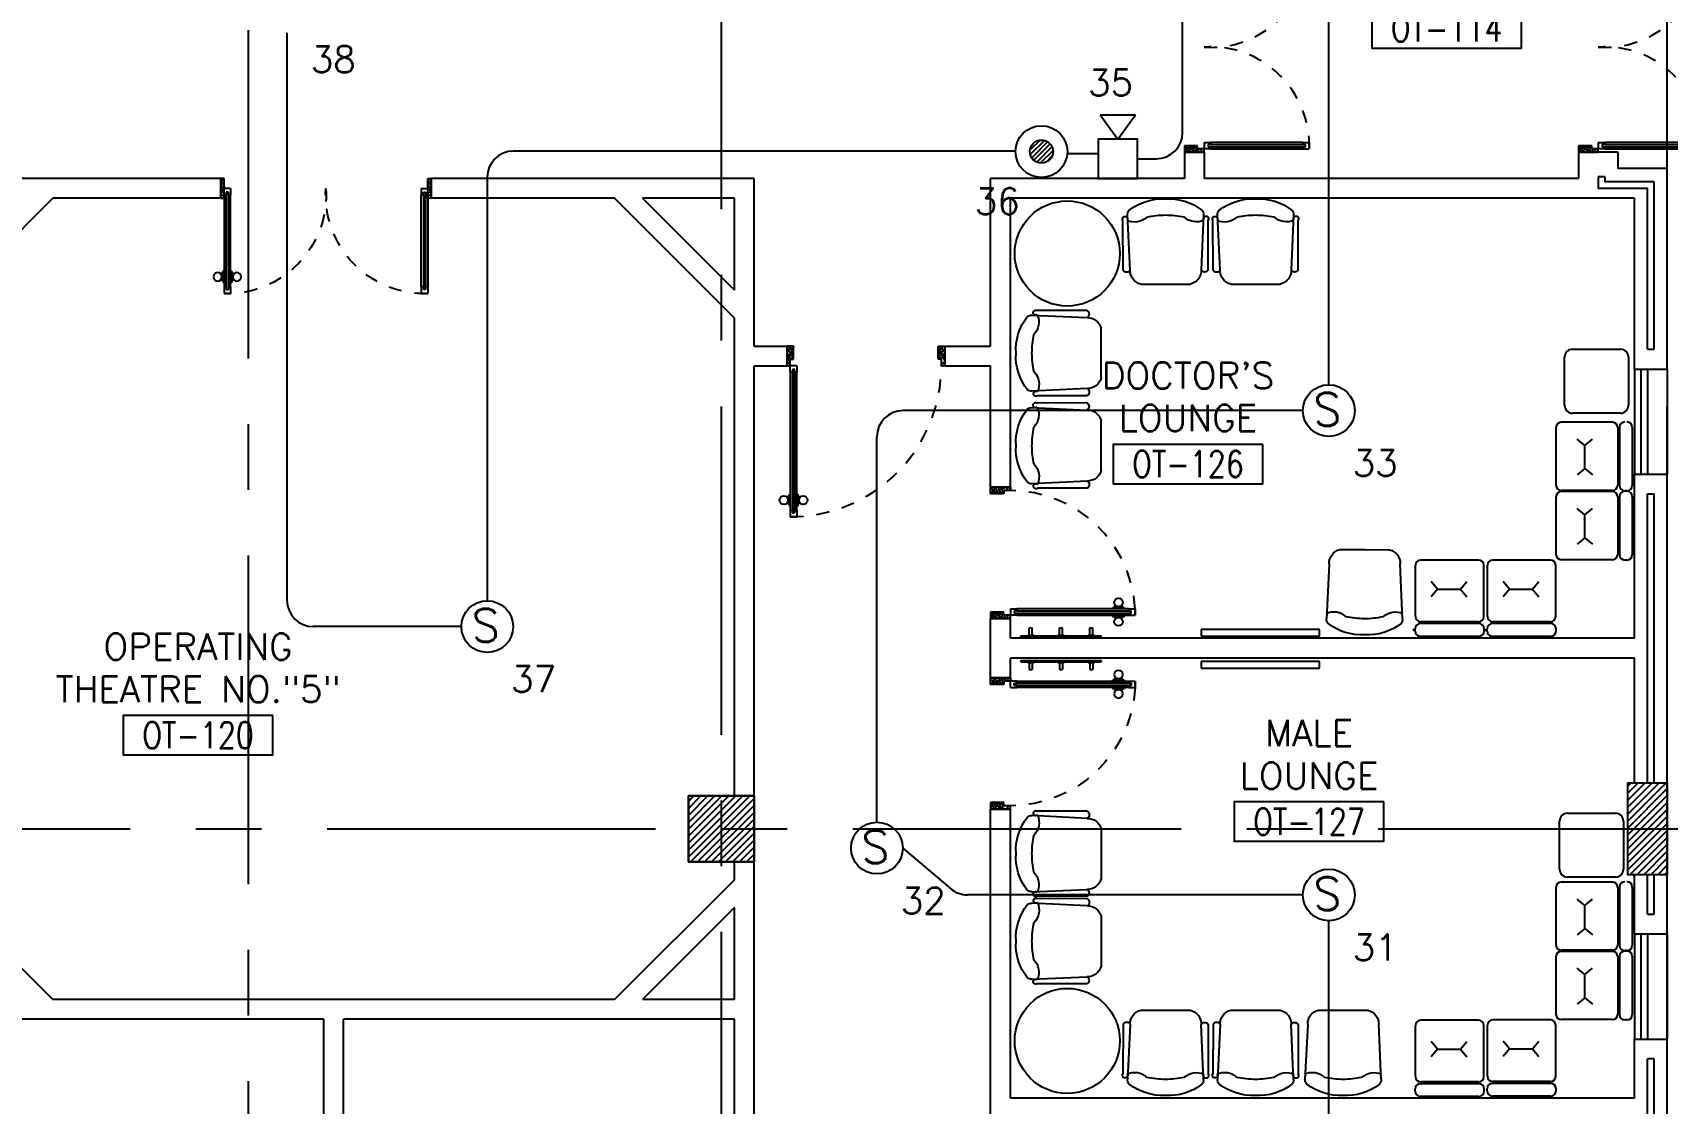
# Model space of a CAD drawing. Extents: x -0.4 to 91.9, y -1.1 to 78.4.
# Drawn here: x 30.11 to 42.55, y 48.08 to 56.23 of the extents above; entities that cross this region are included whole.
import ezdxf
from ezdxf.enums import TextEntityAlignment as Align

# ---------------------------------------------------------------- set-up
doc = ezdxf.new("R2010")
doc.units = 0
doc.header["$MEASUREMENT"] = 0
doc.linetypes.add('CENTERX2', pattern=[4, 2.5, -0.5, 0.5, -0.5])
doc.linetypes.add('HIDDEN', pattern=[0.375, 0.25, -0.125])
doc.layers.get('0').update_dxf_attribs({"color": 11, "linetype": 'CONTINUOUS'})
for name, color, linetype in [('AXES', 11, 'CENTERX2'), ('COL', 11, 'CONTINUOUS'), ('DOOR', 11, 'CONTINUOUS'), ('E-FIRE', 4, 'CONTINUOUS'), ('E-WIRE', 4, 'CONTINUOUS'), ('HAT', 11, 'CONTINUOUS'), ('INSUL', 11, 'CONTINUOUS'), ('NON-MEDICAL', 11, 'CONTINUOUS'), ('RM-BOX', 11, 'CONTINUOUS'), ('RM-NAME', 11, 'CONTINUOUS'), ('RM-NO', 11, 'CONTINUOUS'), ('WALL', 11, 'CONTINUOUS'), ('WIN', 11, 'CONTINUOUS')]:
    doc.layers.add(name, color=color, linetype=linetype)
doc.styles.add('ROMANS', font='ROMANS.shx', dxfattribs={"width": 0.6})

# ---------------------------------------------------------------- blocks, each defined once
blk = doc.blocks.new('*X60')
at = {"color": 0}
for p, q in [((49339, 162724), (49805, 163190)), ((49339, 162777), (49752, 163190)), ((49339, 162830), (49699, 163190)), ((49339, 162883), (49646, 163190)), ((49339, 162936), (49593, 163190)), ((49339, 162989), (49540, 163190)), ((49339, 163042), (49487, 163190)), ((49339, 163095), (49434, 163190)), ((49339, 163148), (49381, 163190)), ((49358, 162690), (49839, 163171)), ((49411, 162690), (49839, 163118)), ((49464, 162690), (49839, 163065)), ((49517, 162690), (49839, 163012)), ((49570, 162690), (49839, 162959)), ((49623, 162690), (49839, 162906)), ((49676, 162690), (49839, 162853)), ((49729, 162690), (49839, 162800)), ((49782, 162690), (49839, 162746)), ((49835, 162690), (49839, 162693))]:
    blk.add_line(p, q, dxfattribs=at)
blk = doc.blocks.new('RM1')
at = {"layer": 'RM-BOX'}
blk.add_lwpolyline([(570, -200), (-570, -200), (-570, -500), (570, -500)], close=True, dxfattribs=at)
at = {"layer": 'RM-NAME', "style": 'ROMANS'}
for tag, p in [('ROOMNAME1', (0, 324)), ('ROOMNAME2', (0, 0))]:
    blk.add_attdef(tag, text='', height=200, dxfattribs=at).set_placement(p, align=Align.MIDDLE)
at = {"layer": 'RM-NO', "style": 'ROMANS', "width": 0.8}
blk.add_attdef('ROOMNO', text='', height=200, dxfattribs=at).set_placement((0, -350), align=Align.MIDDLE)
blk = doc.blocks.new('COL50')
at = {"layer": 'COL'}
blk.add_lwpolyline([(-250, 250), (-250, -250), (250, -250), (250, 250)], close=True, dxfattribs=at)
blk = doc.blocks.new('A$C1DFA4FE8')
at = {"layer": 'DOOR', "color": 0, "linetype": 'ByBlock'}
for p, q in [((0, 1631), (0, 1581)), ((0, 1581), (0, 1631)), ((50, 1631), (0, 1631)), ((50, 1631), (50, 1614)), ((750, 1614), (750, 1631)), ((750, 1631), (800, 1631)), ((950, 1656), (800, 1656)), ((800, 1656), (800, 1631)), ((800, 1581), (800, 1631)), ((800, 1631), (850, 1631)), ((850, 1631), (850, 1606)), ((950, 1606), (950, 1656)), ((50, 1581), (0, 1581)), ((30, 1614), (30, 1598)), ((50, 1614), (30, 1614)), ((50, 1598), (30, 1598)), ((50, 1598), (50, 1581)), ((770, 1614), (750, 1614)), ((750, 1581), (750, 1598)), ((750, 1598), (770, 1598)), ((800, 1581), (750, 1581)), ((770, 1598), (770, 1614)), ((850, 1606), (950, 1606)), ((0, 81), (0, 131)), ((0, 131), (0, 81)), ((50, 131), (0, 131)), ((50, 114), (50, 131)), ((83, 131), (83, 138)), ((173, 138), (83, 138)), ((95, 138), (95, 147)), ((95, 147), (160, 147)), ((95, 138), (160, 138)), ((160, 138), (160, 147)), ((173, 131), (173, 138)), ((750, 131), (750, 114)), ((800, 131), (750, 131)), ((800, 131), (800, 81)), ((50, 81), (0, 81)), ((30, 98), (30, 114)), ((50, 114), (30, 114)), ((50, 98), (30, 98)), ((50, 81), (50, 98)), ((83, 81), (83, 74)), ((173, 74), (83, 74)), ((95, 74), (95, 65)), ((95, 74), (160, 74)), ((95, 65), (160, 65)), ((160, 74), (160, 65)), ((173, 81), (173, 74)), ((750, 114), (770, 114)), ((750, 98), (750, 81)), ((770, 98), (750, 98)), ((750, 81), (800, 81)), ((770, 114), (770, 98)), ((800, 56), (800, 81)), ((800, 81), (850, 81)), ((950, 56), (800, 56)), ((850, 106), (950, 106)), ((850, 81), (850, 106)), ((950, 106), (950, 56))]:
    blk.add_line(p, q, dxfattribs=at)
at = {"layer": 'DOOR', "linetype": 'ByBlock'}
for p, q in [((750, 1631), (50, 1631)), ((750, 1614), (50, 1614)), ((750, 1598), (50, 1598)), ((50, 1581), (750, 1581)), ((50, 131), (750, 131)), ((750, 114), (50, 114)), ((750, 98), (50, 98)), ((750, 81), (50, 81))]:
    blk.add_line(p, q, dxfattribs=at)
at = {"layer": 'DOOR', "color": 9, "linetype": 'ByBlock'}
for p, q in [((950, 1606), (837, 1656)), ((950, 1606), (850, 1619)), ((950, 1606), (910, 1656)), ((950, 106), (837, 56)), ((950, 106), (850, 93)), ((950, 106), (910, 56))]:
    blk.add_line(p, q, dxfattribs=at)
at = {"layer": 'DOOR', "color": 0, "linetype": 'ByBlock'}
for centre in [(128, 179), (128, 32)]:
    blk.add_circle(centre, 32.4, dxfattribs=at)
at = {"layer": 'DOOR', "linetype": 'HIDDEN', "ltscale": 0.5}
for centre, start, end in [((752, 1606), 178.0938, 273.7249), ((752, 106), 86.2751, 181.9062)]:
    blk.add_arc(centre, 752, start, end, dxfattribs=at)
at = {"layer": 'DOOR', "color": 9, "linetype": 'ByBlock'}
for centre, radius, start, end in [((950, 1606), 154, 161.1053, 166.2858), ((950, 1606), 134, 158.1598, 169.28), ((950, 1606), 114, 154.0838, 167.3774), ((950, 1606), 94.4, 148.0182, 180), ((950, 1606), 74.4, 137.7764, 180), ((950, 1606), 54.4, 113.2074, 180), ((950, 1606), 34.4, 90, 180), ((950, 1606), 14.4, 90, 180), ((950, 106), 154, 193.7142, 198.8947), ((950, 106), 134, 190.72, 201.8402), ((950, 106), 114, 192.6226, 205.9162), ((950, 106), 94.4, 180, 211.9818), ((950, 106), 74.4, 180, 222.2236), ((950, 106), 54.4, 180, 246.7926), ((950, 106), 34.4, 180, 270), ((950, 106), 14.4, 180, 270)]:
    blk.add_arc(centre, radius, start, end, dxfattribs=at)
blk = doc.blocks.new('A$C6F293607')
at = {"layer": 'DOOR', "color": 0, "linetype": 'ByBlock'}
for p, q in [((81, 875), (131, 875)), ((131, 875), (81, 875)), ((81, 825), (81, 875)), ((131, 825), (131, 875)), ((1631, 875), (1581, 875)), ((1581, 875), (1631, 875)), ((1581, 825), (1581, 875)), ((1631, 825), (1631, 875)), ((74, 780), (65, 780)), ((65, 780), (65, 715)), ((81, 793), (74, 793)), ((74, 703), (74, 793)), ((74, 780), (74, 715)), ((81, 825), (98, 825)), ((98, 845), (114, 845)), ((98, 825), (98, 845)), ((114, 825), (114, 845)), ((114, 825), (131, 825)), ((131, 793), (138, 793)), ((138, 703), (138, 793)), ((138, 780), (147, 780)), ((138, 780), (138, 715)), ((147, 780), (147, 715)), ((1598, 825), (1581, 825)), ((1614, 845), (1598, 845)), ((1598, 825), (1598, 845)), ((1614, 825), (1614, 845)), ((1631, 825), (1614, 825)), ((74, 715), (65, 715)), ((81, 703), (74, 703)), ((131, 703), (138, 703)), ((138, 715), (147, 715)), ((56, 0), (56, 150)), ((56, 150), (81, 150)), ((81, 150), (81, 0)), ((98, 125), (81, 125)), ((81, 125), (81, 75)), ((98, 105), (98, 125)), ((131, 125), (114, 125)), ((114, 125), (114, 105)), ((131, 75), (131, 125)), ((1581, 125), (1598, 125)), ((1581, 75), (1581, 125)), ((1598, 125), (1598, 105)), ((1614, 125), (1631, 125)), ((1614, 105), (1614, 125)), ((1656, 150), (1631, 150)), ((1631, 150), (1631, 0)), ((1631, 125), (1631, 75)), ((1656, 0), (1656, 150)), ((81, 0), (56, 0)), ((131, 75), (81, 75)), ((114, 105), (98, 105)), ((1581, 75), (1631, 75)), ((1598, 105), (1614, 105)), ((1631, 0), (1656, 0))]:
    blk.add_line(p, q, dxfattribs=at)
at = {"layer": 'DOOR', "linetype": 'ByBlock'}
for p, q in [((81, 125), (81, 825)), ((98, 125), (98, 825)), ((114, 125), (114, 825)), ((131, 825), (131, 125)), ((1581, 825), (1581, 125)), ((1598, 125), (1598, 825)), ((1614, 125), (1614, 825)), ((1631, 125), (1631, 825))]:
    blk.add_line(p, q, dxfattribs=at)
at = {"layer": 'DOOR', "color": 9, "linetype": 'ByBlock'}
for p, q in [((81, 57), (56, 114)), ((81, 20), (56, 40)), ((1631, 57), (1656, 114)), ((1631, 20), (1656, 40))]:
    blk.add_line(p, q, dxfattribs=at)
at = {"layer": 'DOOR', "color": 0, "linetype": 'ByBlock'}
for centre in [(32, 748), (179, 748)]:
    blk.add_circle(centre, 32.4, dxfattribs=at)
at = {"layer": 'DOOR', "linetype": 'HIDDEN', "ltscale": 0.5}
for centre, start, end in [((106, 124), 356.2751, 91.9062), ((1606, 124), 88.0938, 183.7249)]:
    blk.add_arc(centre, 752, start, end, dxfattribs=at)
at = {"layer": 'DOOR', "color": 9, "linetype": 'ByBlock'}
for centre, radius, start, end in [((106, 0), 154, 103.7142, 108.8947), ((106, 0), 134, 100.72, 111.8402), ((1606, 0), 134, 68.1598, 79.28), ((1606, 0), 154, 71.1053, 76.2858), ((106, 0), 114, 102.6226, 115.9162), ((106, 0), 94.4, 105.3566, 121.9818), ((106, 0), 74.4, 109.6341, 132.2236), ((106, 0), 54.4, 117.3576, 156.7926), ((106, 0), 34.4, 136.6107, 180), ((1606, 0), 114, 64.0838, 77.3774), ((1606, 0), 94.4, 58.0182, 74.6434), ((1606, 0), 74.4, 47.7764, 70.3659), ((1606, 0), 54.4, 23.2074, 62.6424), ((1606, 0), 34.4, 0, 43.3893)]:
    blk.add_arc(centre, radius, start, end, dxfattribs=at)
blk = doc.blocks.new('C11')
at = {"layer": 'HAT'}
h = blk.add_hatch(dxfattribs=at)
h.set_pattern_fill('ANSI31', color=256, scale=300, style=0)
h.set_pattern_definition([(45, (-248556.182, -75061.005), (-26.5165043, 26.5165043), [])])
h.paths.add_polyline_path([(300, 700), (0, 700), (0, 350), (300, 350)])
h.paths.add_polyline_path([(300, 350), (0, 350), (0, 0), (300, 0)])
at = {"layer": 'COL'}
blk.add_lwpolyline([(300, 700), (300, 0), (0, 0), (0, 700)], close=True, dxfattribs=at)
blk = doc.blocks.new('DOOR-10')
at = {"layer": 'DOOR', "color": 0, "linetype": 'ByBlock'}
for p, q in [((-83, 1005), (-92, 1005)), ((-92, 1005), (-92, 940)), ((-76, 1018), (-83, 1018)), ((-83, 928), (-83, 1018)), ((-83, 1005), (-83, 940)), ((-26, 1100), (-76, 1100)), ((-76, 1100), (-26, 1100)), ((-76, 1050), (-76, 1100)), ((-59, 1050), (-76, 1050)), ((-43, 1070), (-59, 1070)), ((-59, 1050), (-59, 1070)), ((-43, 1050), (-43, 1070)), ((-26, 1050), (-43, 1050)), ((-26, 1050), (-26, 1100)), ((-26, 1018), (-18, 1018)), ((-18, 928), (-18, 1018)), ((-18, 1005), (-9, 1005)), ((-18, 1005), (-18, 940)), ((-9, 1005), (-9, 940)), ((-83, 940), (-92, 940)), ((-76, 928), (-83, 928)), ((-26, 928), (-18, 928)), ((-18, 940), (-9, 940)), ((-1001, 0), (-1001, 150)), ((-1001, 150), (-976, 150)), ((-1001, 150), (-1001, 0)), ((-976, 150), (-976, 100)), ((-76, 200), (-59, 200)), ((-76, 150), (-76, 200)), ((-76, 150), (-26, 150)), ((-59, 200), (-59, 180)), ((-59, 180), (-43, 180)), ((-43, 200), (-26, 200)), ((-43, 180), (-43, 200)), ((-26, 200), (-26, 150)), ((-1, 150), (-26, 150)), ((-26, 150), (-26, 100)), ((-951, 0), (-1001, 0)), ((-976, 100), (-951, 100)), ((-951, 100), (-951, 0)), ((-51, 100), (-51, 0)), ((-26, 100), (-51, 100)), ((-51, 0), (-1, 0))]:
    blk.add_line(p, q, dxfattribs=at)
at = {"layer": 'DOOR', "linetype": 'ByBlock'}
for p, q in [((-76, 1050), (-76, 200)), ((-59, 200), (-59, 1050)), ((-43, 200), (-43, 1050)), ((-26, 200), (-26, 1050))]:
    blk.add_line(p, q, dxfattribs=at)
at = {"layer": 'DOOR', "color": 9, "linetype": 'ByBlock'}
for p, q in [((-1, 0), (-1, 150)), ((-951, 0), (-1001, 114)), ((-951, 0), (-1001, 40)), ((-951, 0), (-964, 100)), ((-51, 0), (-1, 114)), ((-51, 0), (-37, 100)), ((-51, 0), (-1, 40))]:
    blk.add_line(p, q, dxfattribs=at)
at = {"layer": 'DOOR', "color": 0, "linetype": 'ByBlock'}
for centre in [(-124, 973), (23, 973)]:
    blk.add_circle(centre, 32.4, dxfattribs=at)
at = {"layer": 'DOOR', "linetype": 'HIDDEN', "ltscale": 0.5}
blk.add_arc((-23, 149), 952, 93.1482, 179.9482, dxfattribs=at)
at = {"layer": 'DOOR', "color": 9, "linetype": 'ByBlock'}
for centre, radius, start, end in [((-951, 0), 154, 103.7142, 108.8947), ((-951, 0), 134, 100.72, 111.8402), ((-51, 0), 134, 68.1598, 79.28), ((-51, 0), 154, 71.1053, 76.2858), ((-951, 0), 94.4, 90, 121.9818), ((-951, 0), 74.4, 90, 132.2236), ((-951, 0), 54.4, 90, 156.7926), ((-951, 0), 34.4, 90, 180), ((-951, 0), 14.4, 90, 180), ((-51, 0), 94.4, 58.0182, 90), ((-51, 0), 74.4, 47.7764, 90), ((-51, 0), 54.4, 23.2074, 90), ((-51, 0), 34.4, 0, 90), ((-51, 0), 14.4, 0, 90), ((-51, 0), 114, 64.0838, 77.3774)]:
    blk.add_arc(centre, radius, start, end, dxfattribs=at)
blk = doc.blocks.new('DOOR100')
at = {"layer": 'DOOR', "color": 0, "linetype": 'ByBlock'}
for p, q in [((-25, 1300), (-75, 1300)), ((-75, 1300), (-25, 1300)), ((-75, 1250), (-75, 1300)), ((-58, 1250), (-75, 1250)), ((-42, 1270), (-58, 1270)), ((-58, 1250), (-58, 1270)), ((-42, 1250), (-42, 1270)), ((-25, 1250), (-42, 1250)), ((-25, 1250), (-25, 1300)), ((-82, 1205), (-91, 1205)), ((-91, 1205), (-91, 1140)), ((-82, 1140), (-91, 1140)), ((-75, 1218), (-82, 1218)), ((-82, 1128), (-82, 1218)), ((-82, 1205), (-82, 1140)), ((-75, 1128), (-82, 1128)), ((-25, 1218), (-18, 1218)), ((-25, 1128), (-18, 1128)), ((-18, 1128), (-18, 1218)), ((-18, 1205), (-9, 1205)), ((-18, 1205), (-18, 1140)), ((-18, 1140), (-9, 1140)), ((-9, 1205), (-9, 1140)), ((-1200, 0), (-1200, 150)), ((-1200, 150), (-1175, 150)), ((-1200, 150), (-1200, 0)), ((-1175, 150), (-1175, 100)), ((-75, 200), (-58, 200)), ((-75, 150), (-75, 200)), ((-75, 150), (-25, 150)), ((-58, 200), (-58, 180)), ((-58, 180), (-42, 180)), ((-42, 200), (-25, 200)), ((-42, 180), (-42, 200)), ((-25, 200), (-25, 150)), ((0, 150), (-25, 150)), ((-25, 150), (-25, 100)), ((0, 150), (0, 0)), ((-1150, 0), (-1200, 0)), ((-1175, 100), (-1150, 100)), ((-1150, 100), (-1150, 0)), ((-50, 100), (-50, 0)), ((-25, 100), (-50, 100)), ((-50, 0), (0, 0))]:
    blk.add_line(p, q, dxfattribs=at)
at = {"layer": 'DOOR', "linetype": 'ByBlock'}
for p, q in [((-75, 1250), (-75, 200)), ((-58, 200), (-58, 1250)), ((-42, 200), (-42, 1250)), ((-25, 200), (-25, 1250)), ((0, 0), (0, 150))]:
    blk.add_line(p, q, dxfattribs=at)
at = {"layer": 'DOOR', "color": 9, "linetype": 'ByBlock'}
for p, q in [((-1150, 0), (-1200, 114)), ((-1150, 0), (-1200, 40)), ((-1150, 0), (-1163, 100)), ((-50, 0), (0, 114)), ((-50, 0), (-37, 100)), ((-50, 0), (0, 40))]:
    blk.add_line(p, q, dxfattribs=at)
at = {"layer": 'DOOR', "color": 0, "linetype": 'ByBlock'}
for centre in [(-124, 1173), (24, 1173)]:
    blk.add_circle(centre, 32.4, dxfattribs=at)
at = {"layer": 'DOOR', "linetype": 'HIDDEN', "ltscale": 0.5}
blk.add_arc((-25, 150), 1150, 90, 180.0001, dxfattribs=at)
at = {"layer": 'DOOR', "color": 9, "linetype": 'ByBlock'}
for centre, radius, start, end in [((-1150, 0), 154, 103.7142, 108.8947), ((-1150, 0), 134, 100.72, 111.8402), ((-50, 0), 134, 68.1598, 79.28), ((-50, 0), 154, 71.1053, 76.2858), ((-1150, 0), 94.4, 90, 121.9818), ((-1150, 0), 74.4, 90, 132.2236), ((-1150, 0), 54.4, 90, 156.7926), ((-1150, 0), 34.4, 90, 180), ((-1150, 0), 14.4, 90, 180), ((-50, 0), 94.4, 58.0182, 90), ((-50, 0), 74.4, 47.7764, 90), ((-50, 0), 54.4, 23.2074, 90), ((-50, 0), 34.4, 0, 90), ((-50, 0), 14.4, 0, 90), ((-50, 0), 114, 64.0838, 77.3774)]:
    blk.add_arc(centre, radius, start, end, dxfattribs=at)
blk = doc.blocks.new('ES')
at = {"layer": 'E-FIRE'}
blk.add_line((-135, 485), (134, 485), dxfattribs=at)
for points in [[(-135, 485), (0, 300)], [(0, 300), (0, 300), (134, 485)]]:
    blk.add_lwpolyline(points, dxfattribs=at)
blk.add_lwpolyline([(-150, 0), (150, 0), (150, 300), (-150, 300)], close=True, dxfattribs=at)
blk = doc.blocks.new('MCP')
at = {"color": 1}
for p, q in [((-88, -9), (9, 88)), ((-82, 33), (-33, 82)), ((-80, -36), (36, 80)), ((-66, -58), (58, 66)), ((-47, -74), (74, 47)), ((-23, -85), (85, 23)), ((10, -88), (88, -10))]:
    blk.add_line(p, q, dxfattribs=at)
at = {"layer": 'E-FIRE'}
blk.add_circle((0, 0), 197, dxfattribs=at)
at = {"layer": 'E-FIRE', "color": 4}
blk.add_circle((0, 0), 88.1, dxfattribs=at)
blk = doc.blocks.new('S')
at = {"layer": 'E-FIRE'}
blk.add_circle((0, 0), 197, dxfattribs=at)
at = {"layer": 'E-FIRE', "color": 3, "style": 'ROMANS'}
blk.add_text('S', height=250, dxfattribs=at).set_placement((-119, -115))

msp = doc.modelspace()

# ---------------------------------------------------------------- linework, layer by layer
at = {"layer": 'AXES'}
for p, q in [((35.35, -1.1143), (35.35, 77.6984)), ((42.55, -1.1143), (42.55, 77.3484)), ((31.75, 5.75), (31.75, 64.57)), ((0.35, 50.17), (68.39, 50.17))]:
    msp.add_line(p, q, dxfattribs=at)
at = {"layer": 'E-WIRE', "color": 4}
for p, q in [((38.8606, 55.47), (38.8606, 61.4291)), ((39.9741, 53.5505), (39.9741, 61.4291)), ((37.5896, 55.3285), (33.768, 55.3285)), ((37.9832, 55.3112), (38.2188, 55.3112)), ((38.5188, 55.27), (38.6606, 55.27)), ((39.777, 53.3534), (36.7343, 53.3534)), ((33.3709, 51.7094), (32.2436, 51.7094))]:
    msp.add_line(p, q, dxfattribs=at)
at = {"layer": 'E-WIRE', "color": 4, "linetype": 'ByBlock'}
for p, q in [((32.0436, 56.2299), (32.0436, 51.9094)), ((33.568, 55.1285), (33.568, 51.9065)), ((36.5343, 50.2203), (36.5343, 53.1534)), ((39.777, 49.667), (37.224, 49.667)), ((39.9741, 46.3063), (39.9741, 49.4699))]:
    msp.add_line(p, q, dxfattribs=at)
at = {"layer": 'E-WIRE', "linetype": 'ByBlock', "ltscale": 0.3}
msp.add_line((36.7313, 50.0233), (37.0945, 49.7146), dxfattribs=at)
at = {"layer": 'E-WIRE', "color": 4}
msp.add_arc((38.6606, 55.47), 0.2, 270, 0, dxfattribs=at)
at = {"layer": 'E-WIRE', "color": 4, "linetype": 'ByBlock'}
for centre, start, end in [((33.768, 55.1285), 90, 180), ((36.7343, 53.1534), 90, 180), ((32.2436, 51.9094), 180, 270)]:
    msp.add_arc(centre, 0.2, start, end, dxfattribs=at)
at = {"layer": 'E-WIRE', "linetype": 'ByBlock'}
msp.add_arc((37.224, 49.867), 0.2, 229.63665, 270, dxfattribs=at)
at = {"layer": 'INSUL'}
for p, q in [((42.025, 55.1325), (42.025, 55.045)), ((42.075, 55.1325), (42.025, 55.1325)), ((42.075, 55.1325), (42.075, 55.095)), ((42.4, 55.045), (42.025, 55.045)), ((42.45, 55.095), (42.075, 55.095)), ((42.4, 53.82), (42.4, 55.045)), ((42.45, 53.82), (42.45, 55.095)), ((42.4, 53.82), (42.45, 53.82)), ((42.4, 50.52), (42.4, 52.72)), ((42.4, 52.72), (42.45, 52.72)), ((42.45, 50.52), (42.45, 52.72)), ((42.4, 49.52), (42.4, 49.82)), ((42.45, 49.52), (42.45, 49.82)), ((42.4, 49.52), (42.45, 49.52)), ((42.4, 46.62), (42.4, 48.42)), ((42.45, 48.42), (42.4, 48.42)), ((42.45, 46.62), (42.45, 48.42))]:
    msp.add_line(p, q, dxfattribs=at)
at = {"layer": 'NON-MEDICAL', "extrusion": (0, 0, -1)}
for p, q in [((38.4077, 54.4224), (38.4064, 54.8008)), ((38.4618, 54.4226), (38.4408, 54.8423)), ((39.0203, 54.8443), (39.0022, 54.4245)), ((39.0563, 54.4247), (39.055, 54.803)), ((39.0927, 54.4224), (39.0914, 54.8008)), ((39.1468, 54.4226), (39.1258, 54.8423)), ((39.7053, 54.8443), (39.6872, 54.4245)), ((39.7413, 54.4247), (39.74, 54.803)), ((38.5432, 54.3148), (38.7324, 54.3155)), ((38.7324, 54.3155), (38.9215, 54.3161)), ((39.2282, 54.3148), (39.4174, 54.3155)), ((39.4174, 54.3155), (39.6065, 54.3161)), ((37.7126, 54.0796), (38.1324, 54.0615)), ((38.1323, 54.1156), (37.7539, 54.1143)), ((38.2415, 53.7917), (38.2408, 53.9808)), ((38.2421, 53.6025), (38.2415, 53.7917)), ((38.1343, 53.521), (37.7146, 53.5001)), ((38.1323, 53.412), (37.7539, 53.4107)), ((38.1345, 53.467), (37.7561, 53.4657)), ((37.7126, 53.376), (38.1324, 53.3579)), ((38.2415, 53.088), (38.2408, 53.2772)), ((38.2421, 52.8989), (38.2415, 53.088)), ((38.1343, 52.8174), (37.7146, 52.7965)), ((38.1345, 52.7634), (37.7561, 52.7621)), ((40.0581, 52.2961), (40.2472, 52.2954)), ((40.2472, 52.2954), (40.4364, 52.2948)), ((39.9766, 52.1882), (39.9557, 51.7685)), ((40.5352, 51.7665), (40.5171, 52.1864)), ((38.1343, 50.2498), (37.7146, 50.2708)), ((38.1345, 50.3039), (37.7561, 50.3052)), ((38.2421, 50.1684), (38.2415, 49.9792)), ((38.2415, 49.9792), (38.2408, 49.7901)), ((37.7126, 49.6913), (38.1324, 49.7094)), ((38.1323, 49.6553), (37.7539, 49.6566)), ((38.1343, 49.5839), (37.7146, 49.6049)), ((38.1345, 49.638), (37.7561, 49.6393)), ((38.2421, 49.5025), (38.2415, 49.3133)), ((38.2415, 49.3133), (38.2408, 49.1242)), ((37.7126, 49.0254), (38.1324, 49.0435)), ((38.1323, 48.9894), (37.7539, 48.9907)), ((38.5432, 48.7902), (38.7324, 48.7895)), ((38.7324, 48.7895), (38.9215, 48.7889)), ((39.2282, 48.7902), (39.4174, 48.7895)), ((39.4174, 48.7895), (39.6065, 48.7889)), ((39.8946, 48.7902), (40.0838, 48.7895)), ((40.0838, 48.7895), (40.273, 48.7889)), ((38.4077, 48.6825), (38.4064, 48.3042)), ((38.4618, 48.6824), (38.4408, 48.2626)), ((39.0203, 48.2607), (39.0022, 48.6805)), ((39.0563, 48.6803), (39.055, 48.302)), ((39.0927, 48.6825), (39.0914, 48.3042)), ((39.1468, 48.6824), (39.1258, 48.2626)), ((39.7053, 48.2607), (39.6872, 48.6805)), ((39.7413, 48.6803), (39.74, 48.302)), ((39.8132, 48.6824), (39.7922, 48.2626)), ((40.3717, 48.2607), (40.3537, 48.6805))]:
    msp.add_line(p, q, dxfattribs=at)
at = {"layer": 'NON-MEDICAL'}
for p, q in [((41.7682, 53.3945), (41.7682, 53.7593)), ((41.829, 53.8201), (42.1938, 53.8201)), ((42.2546, 53.7593), (42.2546, 53.3945)), ((42.1326, 53.2645), (41.7426, 53.2645)), ((42.1938, 53.3337), (41.829, 53.3337)), ((41.7026, 53.2245), (41.7026, 52.7854)), ((41.9237, 53.087), (41.8653, 53.1357)), ((41.9237, 53.087), (41.9821, 53.1357)), ((42.1726, 53.2245), (42.1726, 52.7854)), ((42.1863, 53.2271), (42.1863, 52.7828)), ((42.2836, 53.2271), (42.2836, 52.7828)), ((41.9237, 52.9119), (41.9237, 53.087)), ((41.9237, 52.9119), (41.8653, 52.8633)), ((41.9237, 52.9119), (41.9821, 52.8633)), ((41.7026, 52.6974), (41.7026, 52.2582)), ((42.1326, 52.7454), (41.7426, 52.7454)), ((42.1326, 52.7454), (41.7426, 52.7454)), ((42.1326, 52.7374), (41.7426, 52.7374)), ((42.1726, 52.6974), (42.1726, 52.2582)), ((42.1863, 52.7), (42.1863, 52.2556)), ((42.2436, 52.7431), (42.2263, 52.7431)), ((42.2436, 52.7428), (42.2263, 52.7428)), ((42.2436, 52.7428), (42.2263, 52.7428)), ((42.2436, 52.74), (42.2263, 52.74)), ((42.2836, 52.7), (42.2836, 52.2556)), ((41.9237, 52.5599), (41.8653, 52.6085)), ((41.9237, 52.5599), (41.9821, 52.6085)), ((41.9237, 52.3848), (41.9237, 52.5599)), ((41.9237, 52.3848), (41.8653, 52.3361)), ((41.9237, 52.3848), (41.9821, 52.3361)), ((40.6344, 51.7861), (40.6344, 52.1761)), ((40.6344, 51.7861), (40.6344, 52.1761)), ((41.1136, 52.2161), (40.6744, 52.2161)), ((41.1536, 51.7861), (41.1536, 52.1761)), ((41.182, 51.7861), (41.182, 52.1761)), ((41.182, 51.7861), (41.182, 52.1761)), ((41.6611, 52.2161), (41.222, 52.2161)), ((41.7011, 51.7861), (41.7011, 52.1761)), ((42.1326, 52.2182), (41.7426, 52.2182)), ((42.1326, 52.2182), (41.7426, 52.2182)), ((42.2436, 52.2156), (42.2263, 52.2156)), ((42.2436, 52.2156), (42.2263, 52.2156)), ((40.801, 51.995), (40.7523, 52.0534)), ((40.9761, 51.995), (41.0247, 52.0534)), ((41.3485, 51.995), (41.2999, 52.0534)), ((41.5236, 51.995), (41.5723, 52.0534)), ((40.801, 51.995), (40.7523, 51.9367)), ((40.801, 51.995), (40.9761, 51.995)), ((40.9761, 51.995), (41.0247, 51.9367)), ((41.3485, 51.995), (41.2999, 51.9367)), ((41.3485, 51.995), (41.5236, 51.995)), ((41.5236, 51.995), (41.5723, 51.9367)), ((37.6308, 51.6284), (37.6308, 51.6401)), ((37.6308, 51.6401), (38.2404, 51.6401)), ((37.6818, 51.6447), (37.7279, 51.6447)), ((37.6818, 51.6401), (37.6818, 51.6447)), ((37.6931, 51.6987), (37.7166, 51.6987)), ((37.6931, 51.6447), (37.6931, 51.6987)), ((37.7166, 51.6447), (37.7166, 51.6987)), ((37.7279, 51.6401), (37.7279, 51.6447)), ((37.9125, 51.6447), (37.9587, 51.6447)), ((37.9125, 51.6401), (37.9125, 51.6447)), ((37.9239, 51.6447), (37.9239, 51.6987)), ((37.9239, 51.6987), (37.9473, 51.6987)), ((37.9473, 51.6447), (37.9473, 51.6987)), ((37.9587, 51.6401), (37.9587, 51.6447)), ((38.1433, 51.6401), (38.1433, 51.6447)), ((38.1433, 51.6447), (38.1895, 51.6447)), ((38.1547, 51.6447), (38.1547, 51.6987)), ((38.1547, 51.6987), (38.1781, 51.6987)), ((38.1781, 51.6447), (38.1781, 51.6987)), ((38.1895, 51.6401), (38.1895, 51.6447)), ((38.2404, 51.6284), (38.2404, 51.6401)), ((39.0021, 51.686), (39.0021, 51.636)), ((39.9021, 51.686), (39.0021, 51.686)), ((39.0021, 51.636), (39.9021, 51.636)), ((39.9021, 51.636), (39.9021, 51.686)), ((40.6211, 51.6751), (40.6211, 51.6924)), ((40.6318, 51.6751), (40.6318, 51.6924)), ((40.6318, 51.6751), (40.6318, 51.6924)), ((41.1162, 51.7324), (40.6718, 51.7324)), ((41.1136, 51.7461), (40.6744, 51.7461)), ((41.1562, 51.6751), (41.1562, 51.6924)), ((41.1686, 51.6751), (41.1686, 51.6924)), ((41.1794, 51.6751), (41.1794, 51.6924)), ((41.1794, 51.6751), (41.1794, 51.6924)), ((41.6637, 51.7324), (41.2194, 51.7324)), ((41.6611, 51.7461), (41.222, 51.7461)), ((41.7037, 51.6751), (41.7037, 51.6924)), ((37.6308, 51.6284), (38.2404, 51.6284)), ((41.1162, 51.6351), (40.6718, 51.6351)), ((41.6637, 51.6351), (41.2194, 51.6351)), ((37.6308, 51.4522), (37.6308, 51.4405)), ((37.6308, 51.4522), (38.2404, 51.4522)), ((37.6308, 51.4405), (38.2404, 51.4405)), ((37.6818, 51.4405), (37.6818, 51.4359)), ((37.6818, 51.4359), (37.7279, 51.4359)), ((37.6931, 51.4359), (37.6931, 51.3819)), ((37.7166, 51.4359), (37.7166, 51.3819)), ((37.7279, 51.4405), (37.7279, 51.4359)), ((37.9125, 51.4405), (37.9125, 51.4359)), ((37.9125, 51.4359), (37.9587, 51.4359)), ((37.9239, 51.4359), (37.9239, 51.3819)), ((37.9473, 51.4359), (37.9473, 51.3819)), ((37.9587, 51.4405), (37.9587, 51.4359)), ((38.1433, 51.4405), (38.1433, 51.4359)), ((38.1433, 51.4359), (38.1895, 51.4359)), ((38.1547, 51.4359), (38.1547, 51.3819)), ((38.1781, 51.4359), (38.1781, 51.3819)), ((38.1895, 51.4405), (38.1895, 51.4359)), ((38.2404, 51.4522), (38.2404, 51.4405)), ((39.0021, 51.443), (39.0021, 51.393)), ((39.9021, 51.443), (39.0021, 51.443)), ((39.0021, 51.393), (39.9021, 51.393)), ((39.9021, 51.393), (39.9021, 51.443)), ((37.6931, 51.3819), (37.7166, 51.3819)), ((37.9239, 51.3819), (37.9473, 51.3819)), ((38.1547, 51.3819), (38.1781, 51.3819)), ((41.7913, 50.2891), (42.1561, 50.2891)), ((41.7305, 49.8635), (41.7305, 50.2283)), ((42.2169, 50.2283), (42.2169, 49.8635)), ((42.1561, 49.8027), (41.7913, 49.8027)), ((41.7026, 49.7245), (41.7026, 49.2854)), ((42.1326, 49.7645), (41.7426, 49.7645)), ((42.1726, 49.7245), (42.1726, 49.2854)), ((42.1863, 49.7271), (42.1863, 49.2828)), ((42.2836, 49.7271), (42.2836, 49.2828)), ((41.9237, 49.587), (41.8653, 49.6357)), ((41.9237, 49.587), (41.9821, 49.6357)), ((41.9237, 49.4119), (41.9237, 49.587)), ((41.9237, 49.4119), (41.8653, 49.3633)), ((41.9237, 49.4119), (41.9821, 49.3633)), ((41.7026, 49.1974), (41.7026, 48.7582)), ((42.1326, 49.2454), (41.7426, 49.2454)), ((42.1326, 49.2454), (41.7426, 49.2454)), ((42.1326, 49.2374), (41.7426, 49.2374)), ((42.1726, 49.1974), (42.1726, 48.7582)), ((42.1863, 49.2), (42.1863, 48.7556)), ((42.2436, 49.2431), (42.2263, 49.2431)), ((42.2436, 49.2428), (42.2263, 49.2428)), ((42.2436, 49.2428), (42.2263, 49.2428)), ((42.2436, 49.24), (42.2263, 49.24)), ((42.2836, 49.2), (42.2836, 48.7556)), ((41.9237, 49.0599), (41.8653, 49.1085)), ((41.9237, 49.0599), (41.9821, 49.1085)), ((41.9237, 48.8848), (41.9237, 49.0599)), ((41.9237, 48.8848), (41.8653, 48.8361)), ((41.9237, 48.8848), (41.9821, 48.8361)), ((40.6344, 48.2837), (40.6344, 48.6737)), ((40.6344, 48.2837), (40.6344, 48.6737)), ((41.1136, 48.7137), (40.6744, 48.7137)), ((41.1536, 48.2837), (41.1536, 48.6737)), ((41.182, 48.2861), (41.182, 48.6761)), ((41.182, 48.2861), (41.182, 48.6761)), ((41.6611, 48.7161), (41.222, 48.7161)), ((41.7011, 48.2861), (41.7011, 48.6761)), ((42.1326, 48.7182), (41.7426, 48.7182)), ((42.1326, 48.7182), (41.7426, 48.7182)), ((42.2436, 48.7156), (42.2263, 48.7156)), ((42.2436, 48.7156), (42.2263, 48.7156)), ((40.801, 48.4926), (40.7523, 48.5509)), ((40.9761, 48.4926), (41.0247, 48.5509)), ((41.3485, 48.495), (41.2999, 48.5534)), ((41.5236, 48.495), (41.5723, 48.5534)), ((40.801, 48.4926), (40.7523, 48.4342)), ((40.801, 48.4926), (40.9761, 48.4926)), ((40.9761, 48.4926), (41.0247, 48.4342)), ((41.3485, 48.495), (41.2999, 48.4367)), ((41.3485, 48.495), (41.5236, 48.495)), ((41.5236, 48.495), (41.5723, 48.4367)), ((40.6318, 48.1727), (40.6318, 48.1899)), ((40.6318, 48.1727), (40.6318, 48.1899)), ((41.1162, 48.2299), (40.6718, 48.2299)), ((41.1136, 48.2437), (40.6744, 48.2437)), ((41.1562, 48.1727), (41.1562, 48.1899)), ((41.1794, 48.1751), (41.1794, 48.1924)), ((41.1794, 48.1751), (41.1794, 48.1924)), ((41.6637, 48.2324), (41.2194, 48.2324)), ((41.6611, 48.2461), (41.222, 48.2461)), ((41.7037, 48.1751), (41.7037, 48.1924)), ((41.1162, 48.1327), (40.6718, 48.1327)), ((41.6637, 48.1351), (41.2194, 48.1351))]:
    msp.add_line(p, q, dxfattribs=at)
for centre in [(37.9831, 54.5492), (37.9831, 48.5558)]:
    msp.add_circle(centre, 0.4, dxfattribs=at)
at = {"layer": 'NON-MEDICAL', "extrusion": (0, 0, -1)}
for centre, radius, start, end in [((-38.4917, 54.8444), 0.051, 357.71636, 39.34386), ((-38.7068, 54.5527), 0.412, 51.85124, 93.24743), ((-38.7563, 54.5529), 0.412, 86.36093, 127.75712), ((-38.9694, 54.846), 0.051, 140.2645, 181.892), ((-39.1767, 54.8444), 0.051, 357.71636, 39.34386), ((-39.3918, 54.5527), 0.412, 51.85124, 93.24743), ((-39.4413, 54.5529), 0.412, 86.36093, 127.75712), ((-39.6544, 54.846), 0.051, 140.2645, 181.892), ((-38.4223, 54.8121), 0.0195, 324.64829, 214.96008), ((-38.4949, 54.9237), 0.1352, 225.83657, 294.72766), ((-38.7429, 54.0917), 0.7509, 78.18141, 89.06074), ((-38.7234, 54.0917), 0.7509, 90.54762, 101.42695), ((-38.9657, 54.9253), 0.1352, 244.8807, 313.77179), ((-39.039, 54.8142), 0.0195, 324.64829, 214.96008), ((-39.1074, 54.8121), 0.0195, 324.64829, 214.96008), ((-39.1799, 54.9237), 0.1352, 225.83657, 294.72766), ((-39.4279, 54.0917), 0.7509, 78.18141, 89.06074), ((-39.4084, 54.0917), 0.7509, 90.54762, 101.42695), ((-39.6507, 54.9253), 0.1352, 244.8807, 313.77179), ((-39.724, 54.8142), 0.0195, 324.64829, 214.96008), ((-38.4347, 54.4366), 0.0304, 207.22552, 332.38284), ((-38.5697, 54.4195), 0.108, 284.204, 1.66456), ((-38.8943, 54.4206), 0.108, 177.9438, 255.40436), ((-39.0292, 54.4386), 0.0304, 207.22552, 332.38284), ((-39.1197, 54.4366), 0.0304, 207.22552, 332.38284), ((-39.2547, 54.4195), 0.108, 284.204, 1.66456), ((-39.5793, 54.4206), 0.108, 177.9438, 255.40436), ((-39.7142, 54.4386), 0.0304, 207.22552, 332.38284), ((-38.0041, 53.8156), 0.412, 356.36093, 37.75712), ((-37.7109, 54.0287), 0.051, 50.2645, 91.892), ((-37.7427, 54.0983), 0.0195, 234.64829, 124.96008), ((-37.6316, 54.025), 0.1352, 154.8807, 223.77179), ((-38.1183, 54.0885), 0.0304, 117.22552, 242.38284), ((-38.1363, 53.9536), 0.108, 87.9438, 165.40436), ((-38.4652, 53.7827), 0.7509, 0.54762, 11.42695), ((-38.0042, 53.7661), 0.412, 321.85124, 3.24743), ((-38.4652, 53.8022), 0.7509, 348.18141, 359.06074), ((-37.6333, 53.5542), 0.1352, 135.83657, 204.72766), ((-37.7125, 53.551), 0.051, 267.71636, 309.34386), ((-37.7448, 53.4816), 0.0195, 234.64829, 124.96008), ((-38.1374, 53.629), 0.108, 194.204, 271.66456), ((-38.1204, 53.494), 0.0304, 117.22552, 242.38284), ((-37.7427, 53.3947), 0.0195, 234.64829, 124.96008), ((-37.6316, 53.3213), 0.1352, 154.8807, 223.77179), ((-38.1183, 53.3849), 0.0304, 117.22552, 242.38284), ((-38.0041, 53.112), 0.412, 356.36093, 37.75712), ((-37.7109, 53.3251), 0.051, 50.2645, 91.892), ((-38.1363, 53.25), 0.108, 87.9438, 165.40436), ((-38.4652, 53.0791), 0.7509, 0.54762, 11.42695), ((-38.0042, 53.0625), 0.412, 321.85124, 3.24743), ((-38.4652, 53.0985), 0.7509, 348.18141, 359.06074), ((-37.6333, 52.8506), 0.1352, 135.83657, 204.72766), ((-38.1374, 52.9254), 0.108, 194.204, 271.66456), ((-37.7125, 52.8474), 0.051, 267.71636, 309.34386), ((-37.7448, 52.778), 0.0195, 234.64829, 124.96008), ((-38.1204, 52.7904), 0.0304, 117.22552, 242.38284), ((-40.0846, 52.1914), 0.108, 358.33544, 75.796), ((-40.4092, 52.1903), 0.108, 104.59564, 182.0562), ((-40.0098, 51.6872), 0.1352, 65.27234, 134.16343), ((-40.0066, 51.7665), 0.051, 320.65614, 2.28364), ((-40.2578, 52.5191), 0.7509, 270.93926, 281.81859), ((-40.2383, 52.5192), 0.7509, 258.57305, 269.45238), ((-40.4805, 51.6856), 0.1352, 46.22821, 115.1193), ((-40.4843, 51.7649), 0.051, 178.108, 219.7355), ((-40.2217, 52.0582), 0.412, 266.75257, 308.14876), ((-40.2712, 52.058), 0.412, 232.24288, 273.63907), ((-37.7125, 50.2199), 0.051, 50.65614, 92.28364), ((-37.7448, 50.2893), 0.0195, 235.03992, 125.35171), ((-37.6333, 50.2167), 0.1352, 155.27234, 224.16343), ((-38.1204, 50.2769), 0.0304, 117.61716, 242.77448), ((-38.0042, 50.0048), 0.412, 356.75257, 38.14876), ((-38.1374, 50.1419), 0.108, 88.33544, 165.796), ((-38.4652, 49.9687), 0.7509, 0.93926, 11.81859), ((-38.0041, 49.9553), 0.412, 322.24288, 3.63907), ((-38.4652, 49.9882), 0.7509, 348.57305, 359.45238), ((-37.6316, 49.7459), 0.1352, 136.22821, 205.1193), ((-38.1363, 49.8173), 0.108, 194.59564, 272.0562), ((-37.7109, 49.7422), 0.051, 268.108, 309.7355), ((-37.7427, 49.6726), 0.0195, 235.03992, 125.35171), ((-37.7448, 49.6233), 0.0195, 235.03992, 125.35171), ((-38.1183, 49.6824), 0.0304, 117.61716, 242.77448), ((-38.0042, 49.3389), 0.412, 356.75257, 38.14876), ((-37.7125, 49.554), 0.051, 50.65614, 92.28364), ((-37.6333, 49.5508), 0.1352, 155.27234, 224.16343), ((-38.1204, 49.611), 0.0304, 117.61716, 242.77448), ((-38.1374, 49.476), 0.108, 88.33544, 165.796), ((-38.4652, 49.3028), 0.7509, 0.93926, 11.81859), ((-38.0041, 49.2894), 0.412, 322.24288, 3.63907), ((-38.4652, 49.3223), 0.7509, 348.57305, 359.45238), ((-37.6316, 49.08), 0.1352, 136.22821, 205.1193), ((-37.7109, 49.0763), 0.051, 268.108, 309.7355), ((-37.7427, 49.0067), 0.0195, 235.03992, 125.35171), ((-38.1183, 49.0165), 0.0304, 117.61716, 242.77448), ((-38.1363, 49.1514), 0.108, 194.59564, 272.0562), ((-38.5697, 48.6855), 0.108, 358.33544, 75.796), ((-38.8943, 48.6844), 0.108, 104.59564, 182.0562), ((-39.2547, 48.6855), 0.108, 358.33544, 75.796), ((-39.5793, 48.6844), 0.108, 104.59564, 182.0562), ((-39.9211, 48.6855), 0.108, 358.33544, 75.796), ((-40.2457, 48.6844), 0.108, 104.59564, 182.0562), ((-38.4347, 48.6684), 0.0304, 27.61716, 152.77448), ((-39.0292, 48.6664), 0.0304, 27.61716, 152.77448), ((-39.1197, 48.6684), 0.0304, 27.61716, 152.77448), ((-39.7142, 48.6664), 0.0304, 27.61716, 152.77448), ((-38.4223, 48.2929), 0.0195, 145.03992, 35.35171), ((-38.4949, 48.1813), 0.1352, 65.27234, 134.16343), ((-38.7429, 49.0132), 0.7509, 270.93926, 281.81859), ((-38.7234, 49.0133), 0.7509, 258.57305, 269.45238), ((-38.9657, 48.1797), 0.1352, 46.22821, 115.1193), ((-39.039, 48.2908), 0.0195, 145.03992, 35.35171), ((-39.1074, 48.2929), 0.0195, 145.03992, 35.35171), ((-39.1799, 48.1813), 0.1352, 65.27234, 134.16343), ((-39.4279, 49.0132), 0.7509, 270.93926, 281.81859), ((-39.4084, 49.0133), 0.7509, 258.57305, 269.45238), ((-39.6507, 48.1797), 0.1352, 46.22821, 115.1193), ((-39.724, 48.2908), 0.0195, 145.03992, 35.35171), ((-39.8463, 48.1813), 0.1352, 65.27234, 134.16343), ((-40.0943, 49.0132), 0.7509, 270.93926, 281.81859), ((-40.0748, 49.0133), 0.7509, 258.57305, 269.45238), ((-40.3171, 48.1797), 0.1352, 46.22821, 115.1193), ((-38.4917, 48.2606), 0.051, 320.65614, 2.28364), ((-38.7068, 48.5523), 0.412, 266.75257, 308.14876), ((-38.7563, 48.5521), 0.412, 232.24288, 273.63907), ((-38.9694, 48.259), 0.051, 178.108, 219.7355), ((-39.1767, 48.2606), 0.051, 320.65614, 2.28364), ((-39.3918, 48.5523), 0.412, 266.75257, 308.14876), ((-39.4413, 48.5521), 0.412, 232.24288, 273.63907), ((-39.6544, 48.259), 0.051, 178.108, 219.7355), ((-39.8432, 48.2606), 0.051, 320.65614, 2.28364), ((-40.0582, 48.5523), 0.412, 266.75257, 308.14876), ((-40.1077, 48.5521), 0.412, 232.24288, 273.63907), ((-40.3208, 48.259), 0.051, 178.108, 219.7355)]:
    msp.add_arc(centre, radius, start, end, dxfattribs=at)
at = {"layer": 'NON-MEDICAL'}
for centre, radius, start, end in [((41.829, 53.7593), 0.0608, 90, 180), ((42.1938, 53.7593), 0.0608, 0, 90), ((41.829, 53.3945), 0.0608, 180, 270), ((42.1938, 53.3945), 0.0608, 270, 0), ((41.7426, 53.2245), 0.04, 90, 180), ((42.1326, 53.2245), 0.04, 0, 90), ((42.2263, 53.2271), 0.04, 90, 180), ((42.2436, 53.2271), 0.04, 0, 90), ((41.7426, 52.7854), 0.04, 180, 270), ((42.1326, 52.7854), 0.04, 270, 0), ((42.2263, 52.7828), 0.04, 180, 270), ((42.2436, 52.7828), 0.04, 270, 0), ((41.7426, 52.6974), 0.04, 90, 180), ((42.1326, 52.6974), 0.04, 0, 90), ((42.2263, 52.7), 0.04, 90, 180), ((42.2436, 52.7), 0.04, 0, 90), ((41.7426, 52.2582), 0.04, 180, 270), ((42.1326, 52.2582), 0.04, 270, 0), ((40.6744, 52.1761), 0.04, 90, 180), ((41.1136, 52.1761), 0.04, 0, 90), ((41.222, 52.1761), 0.04, 90, 180), ((41.6611, 52.1761), 0.04, 0, 90), ((42.2263, 52.2556), 0.04, 180, 270), ((42.2436, 52.2556), 0.04, 270, 0), ((40.6744, 51.7861), 0.04, 180, 270), ((41.1136, 51.7861), 0.04, 270, 0), ((41.222, 51.7861), 0.04, 180, 270), ((41.6611, 51.7861), 0.04, 270, 0), ((40.6718, 51.6924), 0.04, 90, 180), ((40.6718, 51.6751), 0.04, 180, 270), ((41.1162, 51.6924), 0.04, 0, 90), ((41.1162, 51.6751), 0.04, 270, 0), ((41.2194, 51.6924), 0.04, 90, 180), ((41.2194, 51.6751), 0.04, 180, 270), ((41.6637, 51.6924), 0.04, 0, 90), ((41.6637, 51.6751), 0.04, 270, 0), ((41.7913, 50.2283), 0.0608, 90, 180), ((42.1561, 50.2283), 0.0608, 0, 90), ((41.7913, 49.8635), 0.0608, 180, 270), ((42.1561, 49.8635), 0.0608, 270, 0), ((41.7426, 49.7245), 0.04, 90, 180), ((42.1326, 49.7245), 0.04, 0, 90), ((42.2263, 49.7271), 0.04, 90, 180), ((42.2436, 49.7271), 0.04, 0, 90), ((41.7426, 49.2854), 0.04, 180, 270), ((42.1326, 49.2854), 0.04, 270, 0), ((42.2263, 49.2828), 0.04, 180, 270), ((42.2436, 49.2828), 0.04, 270, 0), ((41.7426, 49.1974), 0.04, 90, 180), ((42.1326, 49.1974), 0.04, 0, 90), ((42.2263, 49.2), 0.04, 90, 180), ((42.2436, 49.2), 0.04, 0, 90), ((40.6744, 48.6737), 0.04, 90, 180), ((41.1136, 48.6737), 0.04, 0, 90), ((41.222, 48.6761), 0.04, 90, 180), ((41.6611, 48.6761), 0.04, 0, 90), ((41.7426, 48.7582), 0.04, 180, 270), ((42.1326, 48.7582), 0.04, 270, 0), ((42.2263, 48.7556), 0.04, 180, 270), ((42.2436, 48.7556), 0.04, 270, 0), ((40.6744, 48.2837), 0.04, 180, 270), ((41.1136, 48.2837), 0.04, 270, 0), ((41.222, 48.2861), 0.04, 180, 270), ((41.6611, 48.2861), 0.04, 270, 0), ((40.6718, 48.1899), 0.04, 90, 180), ((40.6718, 48.1727), 0.04, 180, 270), ((41.1162, 48.1899), 0.04, 0, 90), ((41.1162, 48.1727), 0.04, 270, 0), ((41.2194, 48.1924), 0.04, 90, 180), ((41.2194, 48.1751), 0.04, 180, 270), ((41.6637, 48.1924), 0.04, 0, 90), ((41.6637, 48.1751), 0.04, 270, 0)]:
    msp.add_arc(centre, radius, start, end, dxfattribs=at)
at = {"layer": 'WALL'}
for p, q in [((39.025, 55.32), (38.875, 55.32)), ((38.875, 55.32), (38.875, 55.12)), ((39.025, 55.32), (39.025, 55.12)), ((41.875, 55.32), (41.875, 55.12)), ((42.175, 55.32), (41.875, 55.32)), ((42.175, 55.32), (42.175, 55.195)), ((31.54, 55.12), (28.075, 55.12)), ((31.54, 54.97), (31.54, 55.12)), ((33.14, 54.97), (33.14, 55.12)), ((35.6, 55.12), (33.14, 55.12)), ((35.6, 53.845), (35.6, 55.12)), ((38.875, 55.12), (37.4, 55.12)), ((37.4, 53.845), (37.4, 55.12)), ((41.875, 55.12), (39.025, 55.12)), ((42.55, 55.195), (42.175, 55.195)), ((42.55, 53.67), (42.55, 55.195)), ((29.35, 54.0579), (30.2621, 54.97)), ((31.54, 54.97), (30.2621, 54.97)), ((34.5379, 54.97), (33.14, 54.97)), ((35.45, 54.0579), (34.5379, 54.97)), ((35.45, 54.97), (34.75, 54.97)), ((35.45, 54.27), (34.75, 54.97)), ((35.45, 54.27), (35.45, 54.97)), ((42.3, 54.97), (37.55, 54.97)), ((37.55, 52.77), (37.55, 54.97)), ((42.3, 53.67), (42.3, 54.97)), ((35.45, 50.42), (35.45, 54.0579)), ((35.6, 53.845), (35.85, 53.845)), ((35.85, 53.695), (35.85, 53.845)), ((37.05, 53.695), (37.05, 53.845)), ((37.05, 53.845), (37.4, 53.845)), ((35.6, 50.42), (35.6, 53.695)), ((35.6, 53.695), (35.85, 53.695)), ((37.05, 53.695), (37.4, 53.695)), ((37.4, 52.77), (37.4, 53.695)), ((42.3, 53.67), (42.55, 53.67)), ((37.55, 52.77), (37.4, 52.77)), ((42.3, 51.62), (42.3, 52.87)), ((42.3, 52.87), (42.55, 52.87)), ((42.55, 50.42), (42.55, 52.87)), ((37.55, 51.77), (37.4, 51.77)), ((37.4, 51.32), (37.4, 51.77)), ((37.55, 51.62), (37.55, 51.77)), ((42.3, 51.62), (37.55, 51.62)), ((42.3, 51.47), (37.55, 51.47)), ((37.55, 51.32), (37.55, 51.47)), ((42.3, 50.52), (42.3, 51.47)), ((37.55, 51.32), (37.4, 51.32)), ((37.55, 50.32), (37.4, 50.32)), ((37.4, 47.82), (37.4, 50.32)), ((37.55, 48.12), (37.55, 50.32)), ((35.45, 49.7821), (35.45, 49.92)), ((35.6, 46.42), (35.6, 49.92)), ((42.55, 49.37), (42.55, 49.92)), ((29.35, 49.7821), (30.2621, 48.87)), ((35.45, 49.7821), (34.5379, 48.87)), ((42.3, 49.37), (42.3, 49.82)), ((35.45, 49.57), (34.75, 48.87)), ((35.45, 48.87), (35.45, 49.57)), ((42.3, 49.37), (42.55, 49.37)), ((34.5379, 48.87), (30.2621, 48.87)), ((35.45, 48.87), (34.75, 48.87)), ((32.325, 48.72), (29.35, 48.72)), ((32.325, 46.57), (32.325, 48.72)), ((35.45, 48.72), (32.475, 48.72)), ((32.475, 46.57), (32.475, 48.72)), ((35.45, 46.57), (35.45, 48.72)), ((42.3, 48.12), (42.3, 48.57)), ((42.3, 48.57), (42.55, 48.57)), ((42.55, 46.47), (42.55, 48.57)), ((42.3, 48.12), (37.55, 48.12))]:
    msp.add_line(p, q, dxfattribs=at)
at = {"layer": 'WALL', "linetype": 'ByBlock', "ltscale": 0.3}
for points in [[(42.55, 49.82), (42.25, 49.82), (42.25, 50.52), (42.55, 50.52)], [(35.6, 49.92), (35.1, 49.92), (35.1, 50.42), (35.6, 50.42)]]:
    msp.add_lwpolyline(points, close=True, dxfattribs=at)
at = {"layer": 'WIN'}
for p, q in [((42.3, 53.67), (42.3, 52.87)), ((42.35, 53.67), (42.35, 52.87)), ((42.4, 53.67), (42.4, 52.87)), ((42.55, 53.67), (42.55, 52.87)), ((42.3, 49.37), (42.3, 48.57)), ((42.35, 49.37), (42.35, 48.57)), ((42.4, 49.37), (42.4, 48.57)), ((42.55, 49.37), (42.55, 48.57))]:
    msp.add_line(p, q, dxfattribs=at)

# ---------------------------------------------------------------- block references
at = {"layer": 'COL', "linetype": 'ByBlock', "xscale": 0.001, "yscale": 0.001, "zscale": 0.001}
msp.add_blockref('C11', (42.25, 49.82), dxfattribs=at)
at = {"layer": 'COL', "xscale": 0.001, "yscale": 0.001, "zscale": 0.001}
msp.add_blockref('COL50', (35.35, 50.17), dxfattribs=at)
at = {"layer": 'DOOR', "color": 0, "linetype": 'ByBlock', "yscale": 0.001, "zscale": 0.001, "rotation": 180}
for name, p, xscale in [('A$C1DFA4FE8', (39.8254, 56.9759), 0.001), ('A$C1DFA4FE8', (42.8254, 56.9759), 0.001), ('A$C6F293607', (31.4841, 55.12), -0.001)]:
    msp.add_blockref(name, p, dxfattribs=dict(at, xscale=xscale))
at = {"layer": 'DOOR', "xscale": 0.001, "yscale": 0.001, "zscale": 0.001, "rotation": 180}
msp.add_blockref('DOOR100', (35.85, 53.845), dxfattribs=at)
at = {"layer": 'DOOR', "color": 0, "linetype": 'ByBlock', "ltscale": 0.3, "yscale": 0.001, "zscale": 0.001, "rotation": 270}
for p, xscale in [((37.4, 51.7693), 0.001), ((37.4, 51.3207), -0.001)]:
    msp.add_blockref('DOOR-10', p, dxfattribs=dict(at, xscale=xscale))
at = {"layer": 'E-FIRE', "color": 4, "xscale": 0.0009999999892897904, "yscale": 0.0009999999892897904, "zscale": 0.001}
for p in [(39.9741, 53.3534), (33.568, 51.7094), (36.5343, 50.0233), (39.9741, 49.667)]:
    msp.add_blockref('S', p, dxfattribs=at)
at = {"layer": 'E-WIRE', "color": 4, "xscale": 0.0009999999892897904, "yscale": 0.0009999999892897904, "zscale": 0.001, "rotation": 180}
msp.add_blockref('MCP', (37.7866, 55.325), dxfattribs=at)
at = {"layer": 'E-WIRE', "color": 4, "xscale": 0.0009999999892897904, "yscale": 0.0009999999892897904, "zscale": 0.001}
msp.add_blockref('ES', (38.3688, 55.12), dxfattribs=at)
at = {"layer": 'HAT', "xscale": 0.001, "yscale": 0.001, "zscale": 0.001}
msp.add_blockref('*X60', (-14.2392, -112.7697), dxfattribs=at)
at = {"layer": 'RM-NAME', "xscale": 0.001, "yscale": 0.001, "zscale": 0.001}
for p, values in [((40.8705, 56.6118), {'ROOMNO': 'OT-114', 'ROOMNAME2': 'LOCK', 'ROOMNAME1': 'AIR'}), ((38.9016, 53.2966), {'ROOMNO': 'OT-126', 'ROOMNAME2': 'LOUNGE', 'ROOMNAME1': "DOCTOR'S"}), ((31.367, 51.233), {'ROOMNO': 'OT-120', 'ROOMNAME2': 'THEATRE NO."5"', 'ROOMNAME1': 'OPERATING'}), ((39.8232, 50.5749), {'ROOMNO': 'OT-127', 'ROOMNAME2': 'LOUNGE', 'ROOMNAME1': 'MALE'})]:
    msp.add_blockref('RM1', p, dxfattribs=at).add_auto_attribs(values)

# ---------------------------------------------------------------- texts
at = {"layer": 'E-FIRE', "color": 4, "style": 'ROMANS'}
for s, p in [('38', (32.2247, 55.9272)), ('35', (38.1409, 55.7494)), ('36', (37.2784, 54.8461)), ('33', (40.1552, 52.8537)), ('37', (33.7491, 51.2097)), ('32', (36.7154, 49.5235)), ('31', (40.1552, 49.1673))]:
    msp.add_text(s, height=0.2, dxfattribs=at).set_placement(p)

doc.saveas('drawing.dxf')
